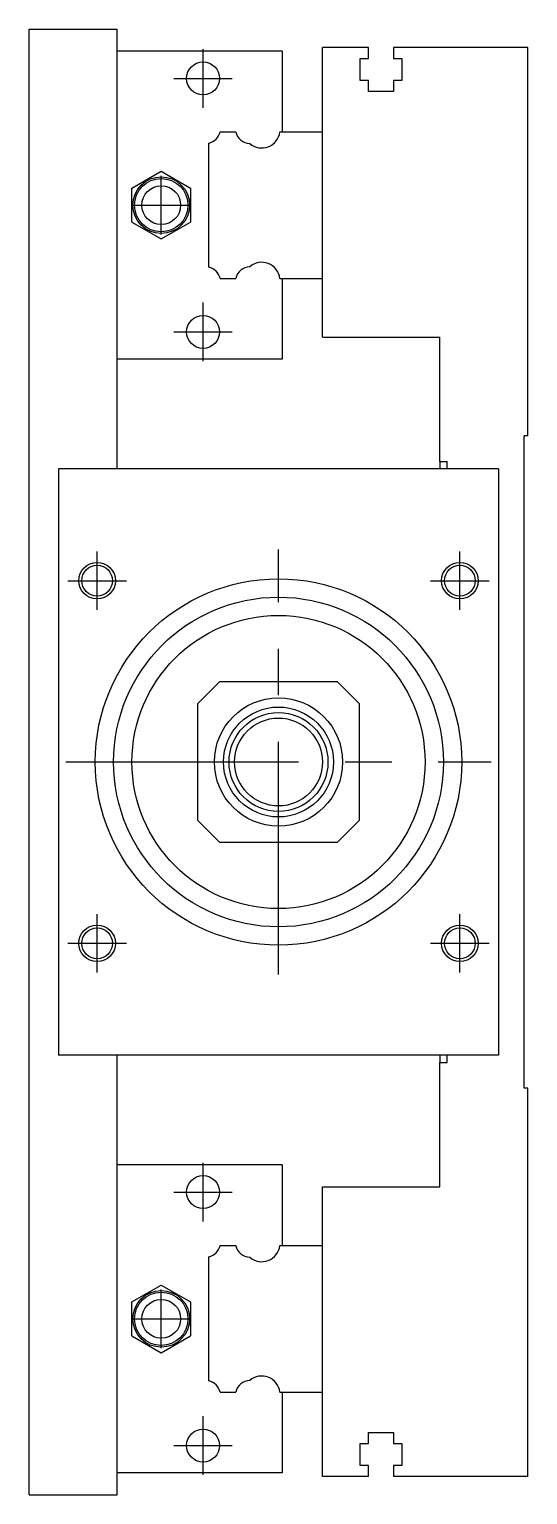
# Model space of a CAD drawing. Extents: x -14 to 809, y -273 to 103.
# Drawn here: x 741 to 809, y -100 to 100 of the extents above; entities that cross this region are included whole.
import ezdxf

# ---------------------------------------------------------------- set-up
doc = ezdxf.new("R2010")
doc.units = 0
doc.linetypes.add('CENTER', pattern=[50.8, 31.75, -6.35, 6.35, -6.35])
doc.layers.get('0').update_dxf_attribs({"linetype": 'CONTINUOUS'})
doc.layers.add('CENTER', color=1, linetype='CENTER')

msp = doc.modelspace()

# ---------------------------------------------------------------- linework, layer by layer
at = {"color": 7, "linetype": 'CONTINUOUS'}
for p, q in [((741.04, -100), (741.04, 100)), ((741.04, 100), (753.04, 100)), ((753.04, 40), (753.04, 100)), ((775.54, 97), (753.04, 97)), ((775.54, 97), (775.54, 86)), ((781.04, 86), (781.04, 97.5)), ((787.34, 97.5), (781.04, 97.5)), ((787.34, 96), (787.34, 97.5)), ((790.74, 97.5), (790.74, 96)), ((809.04, 97.5), (790.74, 97.5)), ((809.04, 44.5), (809.04, 97.5)), ((786.19, 96), (787.34, 96)), ((786.19, 93), (786.19, 96)), ((790.74, 96), (791.89, 96)), ((791.89, 96), (791.89, 93)), ((787.34, 93), (786.19, 93)), ((787.34, 91.5), (787.34, 93)), ((790.74, 93), (790.74, 91.5)), ((791.89, 93), (790.74, 93)), ((790.74, 91.5), (787.34, 91.5)), ((765.54, 67.539608), (765.54, 84.460392)), ((767.079608, 86), (769.200392, 86)), ((775.221934, 86), (781.04, 86)), ((781.04, 66), (781.04, 86)), ((781.04, 66), (781.04, 86)), ((755.040002, 78.309401), (759.040002, 80.618802)), ((759.040002, 80.618802), (763.040002, 78.309401)), ((755.040002, 73.690599), (755.040002, 78.309401)), ((763.040002, 78.309401), (763.040002, 73.690599)), ((755.040002, 73.690599), (759.040002, 71.381198)), ((759.040002, 71.381198), (763.040002, 73.690599)), ((767.079608, 66), (769.200392, 66)), ((775.221934, 66), (781.04, 66)), ((775.54, 66), (775.54, 55)), ((781.04, 58), (781.04, 66)), ((781.04, 58), (797.04, 58)), ((797.04, 41), (797.04, 58)), ((775.54, 55), (753.04, 55)), ((809.04, 44.5), (808.54, 44.5)), ((808.54, -44.5), (808.54, 44.5)), ((797.04, 41), (798.04, 41)), ((797.04, 41), (797.04, 40)), ((798.04, 40), (798.04, 41)), ((745.04, 40), (745.04, -40)), ((805.04, 40), (745.04, 40)), ((805.04, 40), (805.04, -40)), ((767.04, 11), (764.04, 8)), ((767.04, 11), (783.04, 11)), ((786.04, 8), (783.04, 11)), ((764.04, -8), (764.04, 8)), ((786.04, 8), (786.04, -8)), ((764.04, -8), (767.04, -11)), ((783.04, -11), (786.04, -8)), ((783.04, -11), (767.04, -11)), ((805.04, -40), (745.04, -40)), ((753.04, -100), (753.04, -40)), ((797.04, -40), (797.04, -41)), ((797.04, -58), (797.04, -41)), ((797.04, -41), (798.04, -41)), ((798.04, -41), (798.04, -40)), ((809.04, -44.5), (808.54, -44.5)), ((809.04, -97.5), (809.04, -44.5)), ((775.54, -55), (753.04, -55)), ((775.54, -55), (775.54, -66)), ((781.04, -66), (781.04, -58)), ((781.04, -58), (797.04, -58)), ((765.54, -84.460392), (765.54, -67.539608)), ((767.079608, -66), (769.200392, -66)), ((775.221934, -66), (781.04, -66)), ((781.04, -86), (781.04, -66)), ((781.04, -86), (781.04, -66)), ((755.040002, -73.690599), (759.040002, -71.381198)), ((759.040002, -71.381198), (763.040002, -73.690599)), ((755.040002, -78.309401), (755.040002, -73.690599)), ((763.040002, -73.690599), (763.040002, -78.309401)), ((755.040002, -78.309401), (759.040002, -80.618802)), ((759.040002, -80.618802), (763.040002, -78.309401)), ((767.079608, -86), (769.200392, -86)), ((775.221934, -86), (781.04, -86)), ((775.54, -86), (775.54, -97)), ((781.04, -97.5), (781.04, -86)), ((787.34, -91.5), (790.74, -91.5)), ((787.34, -93), (787.34, -91.5)), ((790.74, -91.5), (790.74, -93)), ((786.19, -93), (787.34, -93)), ((786.19, -96), (786.19, -93)), ((790.74, -93), (791.89, -93)), ((791.89, -93), (791.89, -96)), ((775.54, -97), (753.04, -97)), ((787.34, -97.5), (781.04, -97.5)), ((787.34, -96), (786.19, -96)), ((787.34, -97.5), (787.34, -96)), ((790.74, -96), (790.74, -97.5)), ((791.89, -96), (790.74, -96)), ((809.04, -97.5), (790.74, -97.5)), ((741.04, -100), (753.04, -100))]:
    msp.add_line(p, q, dxfattribs=at)
for centre, radius in [((764.740002, 93.300001), 2.25), ((759.040002, 76), 3.875), ((759.040002, 76), 3.643013), ((759.040002, 76), 2.65), ((764.740002, 58.699999), 2.25), ((750.291262, 24.748738), 2.1), ((799.788738, 24.748738), 2.1), ((775.04, 0), 25), ((775.04, 0), 22.5), ((775.04, 0), 20), ((775.04, 0), 8.75), ((775.04, 0), 7.5), ((775.04, 0), 6.75), ((775.04, 0), 6), ((750.291262, -24.748738), 2.1), ((799.788738, -24.748738), 2.1), ((764.740002, -58.699999), 2.25), ((759.040002, -76), 3.875), ((759.040002, -76), 3.643013), ((759.040002, -76), 2.65), ((764.740002, -93.300001), 2.25)]:
    msp.add_circle(centre, radius, dxfattribs=at)
at = {"color": 3, "linetype": 'CONTINUOUS'}
for centre in [(750.291262, 24.748738), (799.788738, 24.748738), (750.291262, -24.748738), (799.788738, -24.748738)]:
    msp.add_circle(centre, 2.5, dxfattribs=at)
at = {"color": 7, "linetype": 'CONTINUOUS'}
for centre, radius, start, end in [((765.04, 86.5), 2.1, 283.774147, 346.225853), ((771.24, 86.5), 2.1, 193.774147, 266.465409), ((772.74, 86.3), 2.5, 229.323534, 353.107897), ((772.74, 65.7), 2.5, 6.892103, 130.676466), ((765.04, 65.5), 2.1, 13.774147, 76.225853), ((771.24, 65.5), 2.1, 93.534591, 166.225853), ((765.04, -65.5), 2.1, 283.774147, 346.225853), ((771.24, -65.5), 2.1, 193.774147, 266.465409), ((772.74, -65.7), 2.5, 229.323534, 353.107897), ((772.74, -86.3), 2.5, 6.892103, 130.676466), ((765.04, -86.5), 2.1, 13.774147, 76.225853), ((771.24, -86.5), 2.1, 93.534591, 166.225853)]:
    msp.add_arc(centre, radius, start, end, dxfattribs=at)
at = {"layer": 'CENTER', "color": 1, "linetype": 'CENTER'}
for p, q in [((764.740002, 89.300001), (764.740002, 97.300001)), ((760.740002, 93.300001), (768.740002, 93.300001)), ((759.040002, 72), (759.040002, 80)), ((755.040002, 76), (763.040002, 76)), ((764.740002, 54.699999), (764.740002, 62.699999)), ((760.740002, 58.699999), (768.740002, 58.699999)), ((750.291262, 20.748738), (750.291262, 28.748738)), ((775.04, -29), (775.04, 29)), ((799.788738, 20.748738), (799.788738, 28.748738)), ((746.291262, 24.748738), (754.291262, 24.748738)), ((795.788738, 24.748738), (803.788738, 24.748738)), ((746.04, 0), (804.04, 0)), ((750.291262, -28.748738), (750.291262, -20.748738)), ((799.788738, -28.748738), (799.788738, -20.748738)), ((746.291262, -24.748738), (754.291262, -24.748738)), ((795.788738, -24.748738), (803.788738, -24.748738)), ((764.740002, -62.699999), (764.740002, -54.699999)), ((760.740002, -58.699999), (768.740002, -58.699999)), ((759.040002, -80), (759.040002, -72)), ((755.040002, -76), (763.040002, -76)), ((764.740002, -97.300001), (764.740002, -89.300001)), ((760.740002, -93.300001), (768.740002, -93.300001))]:
    msp.add_line(p, q, dxfattribs=at)

doc.saveas('drawing.dxf')
